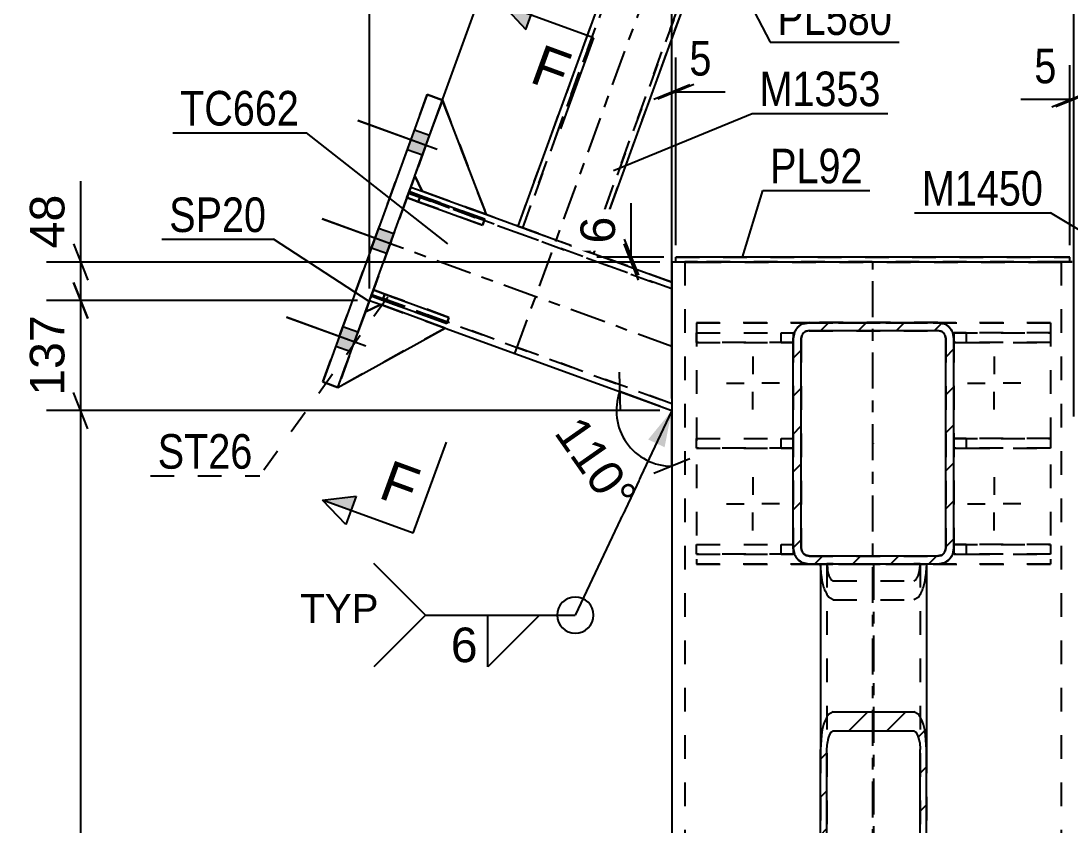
# Model space of a CAD drawing. Header units: millimetres. Extents: x -184 to 657, y -238 to 356.
# Drawn here: x 132.3 to 219.4, y 239.4 to 306 of the extents above; entities that cross this region are included whole.
import ezdxf

# ---------------------------------------------------------------- set-up
doc = ezdxf.new("R2010")
doc.units = ezdxf.units.MM
doc.linetypes.add('DXK_LINE_DOT2', pattern=[3.9198, 1.9599, -1.9599])
doc.linetypes.add('DXK_LINE_DOT3', pattern=[5.9187, 2.979, -0.9799, 0.9799, -0.9799])
doc.styles.add('Arial', font='ARIAL.TTF', dxfattribs={"height": 0.2})
doc.styles.add('Arial Narrow', font='ARIALN.TTF', dxfattribs={"height": 0.2})

# ---------------------------------------------------------------- blocks, each defined once
blk = doc.blocks.new('Part-284935071-4188 - 4113')
at = {"color": 7, "linetype": 'DXK_LINE_DOT2'}
for p, q in [((209.659, 271.446), (209.659, 271.447)), ((209.659, 271.447), (217.659, 271.445)), ((209.659, 271.447), (209.659, 270.646)), ((210.659, 271.445), (209.659, 271.446)), ((217.659, 271.445), (210.659, 271.445)), ((210.659, 271.445), (210.659, 270.645)), ((217.659, 271.445), (217.659, 270.645)), ((217.659, 270.645), (209.659, 270.647)), ((209.659, 270.646), (210.659, 270.645)), ((210.659, 270.645), (217.659, 270.645))]:
    blk.add_line(p, q, dxfattribs=at)
blk = doc.blocks.new('Bolt-284935071-4116 - 4113')
at = {"linetype": 'Continuous'}
for points in [[(165.594, 294.913), (166.187, 296.542), (164.934, 296.998), (164.341, 295.369)], [(165.594, 294.911), (166.187, 296.54), (164.934, 296.996), (164.341, 295.367)], [(165.594, 294.91), (166.187, 296.538), (164.934, 296.995), (164.341, 295.366)], [(162.63, 286.769), (163.223, 288.398), (161.97, 288.854), (161.377, 287.225)], [(162.63, 286.766), (163.223, 288.394), (161.97, 288.851), (161.377, 287.222)], [(159.666, 278.625), (160.258, 280.254), (159.006, 280.71), (158.413, 279.081)], [(159.666, 278.623), (160.258, 280.252), (159.006, 280.708), (158.413, 279.079)], [(159.666, 278.622), (160.258, 280.25), (159.006, 280.707), (158.413, 279.078)]]:
    blk.add_hatch(color=1, dxfattribs=at).paths.add_polyline_path(points)
at = {"color": 1, "linetype": 'Continuous'}
for p, q in [((166.83, 295.385), (160.252, 297.779)), ((166.83, 295.384), (160.252, 297.778)), ((166.83, 295.382), (160.252, 297.776)), ((166.187, 296.542), (164.934, 296.998)), ((166.187, 296.54), (164.934, 296.996)), ((166.187, 296.538), (164.934, 296.995)), ((165.594, 294.913), (164.341, 295.369)), ((165.594, 294.911), (164.341, 295.367)), ((165.594, 294.91), (164.341, 295.366)), ((163.866, 287.241), (157.288, 289.635)), ((163.866, 287.238), (157.288, 289.632)), ((163.223, 288.398), (161.97, 288.854)), ((163.223, 288.394), (161.97, 288.851)), ((162.63, 286.769), (161.377, 287.225)), ((162.63, 286.766), (161.377, 287.222)), ((160.902, 279.097), (154.324, 281.491)), ((160.902, 279.096), (154.324, 281.49)), ((160.902, 279.094), (154.324, 281.488)), ((160.258, 280.254), (159.006, 280.71)), ((160.258, 280.252), (159.006, 280.708)), ((160.258, 280.25), (159.006, 280.707)), ((159.666, 278.625), (158.413, 279.081)), ((159.666, 278.623), (158.413, 279.079)), ((159.666, 278.622), (158.413, 279.078))]:
    blk.add_line(p, q, dxfattribs=at)
blk = doc.blocks.new('Part-284935071-4130 - 4113')
at = {"color": 2, "linetype": 'Continuous'}
for p, q in [((219.275, 286.474), (186.608, 286.474)), ((186.608, 286.074), (186.608, 286.474)), ((219.275, 286.074), (219.275, 286.474)), ((186.608, 286.074), (187.336, 286.074)), ((219.275, 286.074), (218.547, 286.074))]:
    blk.add_line(p, q, dxfattribs=at)
at = {"color": 7, "linetype": 'DXK_LINE_DOT2'}
for p, q in [((186.608, 286.468), (219.275, 286.468)), ((186.608, 286.068), (186.608, 286.074)), ((186.608, 286.068), (186.608, 286.074)), ((219.275, 286.068), (186.608, 286.068)), ((218.547, 286.074), (187.336, 286.074)), ((219.275, 286.068), (219.275, 286.074)), ((219.275, 286.074), (219.275, 286.068))]:
    blk.add_line(p, q, dxfattribs=at)
blk = doc.blocks.new('Part-284935071-4145 - 4113')
at = {"color": 2, "linetype": 'Continuous'}
for p, q in [((166.006, 299.943), (157.341, 276.137)), ((158.594, 275.681), (167.258, 299.487)), ((167.258, 299.487), (166.006, 299.943)), ((167.258, 299.485), (167.258, 299.487)), ((164.979, 293.218), (164.637, 292.281)), ((161.217, 282.884), (160.876, 281.945)), ((157.341, 276.137), (158.594, 275.681)), ((157.341, 276.137), (157.341, 276.133)), ((157.341, 276.133), (157.343, 276.137)), ((158.594, 275.677), (157.341, 276.133)), ((158.594, 275.681), (158.594, 275.677)), ((158.594, 275.677), (158.595, 275.679))]:
    blk.add_line(p, q, dxfattribs=at)
at = {"color": 7, "linetype": 'DXK_LINE_DOT2'}
for p, q in [((157.343, 276.137), (166.006, 299.938)), ((167.258, 299.482), (164.979, 293.218)), ((166.006, 299.943), (166.006, 299.938)), ((166.006, 299.938), (167.258, 299.482)), ((167.258, 299.482), (167.258, 299.485)), ((164.637, 292.281), (161.217, 282.884)), ((160.876, 281.945), (158.595, 275.679))]:
    blk.add_line(p, q, dxfattribs=at)
blk = doc.blocks.new('Part-284935071-4210 - 4113')
at = {"color": 2, "linetype": 'Continuous'}
for p, q in [((162.155, 282.542), (160.874, 281.944)), ((162.155, 282.542), (162.155, 282.542)), ((167.48, 280.604), (162.155, 282.542)), ((158.594, 275.68), (167.48, 280.604)), ((167.48, 280.604), (167.48, 280.604)), ((158.594, 275.68), (158.594, 275.681)), ((158.594, 275.68), (158.594, 275.68))]:
    blk.add_line(p, q, dxfattribs=at)
at = {"color": 7, "linetype": 'DXK_LINE_DOT2'}
for p, q in [((160.874, 281.944), (162.155, 282.542)), ((162.155, 282.542), (167.48, 280.604)), ((158.594, 275.68), (160.874, 281.944)), ((158.594, 275.681), (160.874, 281.944)), ((160.874, 281.944), (160.874, 281.944)), ((167.48, 280.604), (158.594, 275.68))]:
    blk.add_line(p, q, dxfattribs=at)
blk = doc.blocks.new('Part-284935071-4214 - 4113')
at = {"color": 7, "linetype": 'DXK_LINE_DOT2'}
for p, q in [((162.155, 282.541), (160.874, 281.943)), ((160.874, 281.943), (162.155, 282.54)), ((162.155, 282.54), (162.155, 282.541)), ((162.155, 282.541), (167.479, 280.603)), ((162.155, 282.54), (167.48, 280.602)), ((158.594, 275.678), (160.874, 281.943)), ((158.594, 275.678), (160.874, 281.943)), ((160.874, 281.943), (160.874, 281.943)), ((167.48, 280.602), (158.594, 275.678))]:
    blk.add_line(p, q, dxfattribs=at)
at = {"color": 2, "linetype": 'Continuous'}
for p, q in [((158.594, 275.678), (167.48, 280.602)), ((167.479, 280.603), (167.48, 280.602)), ((167.48, 280.602), (167.48, 280.602)), ((158.594, 275.678), (158.594, 275.678))]:
    blk.add_line(p, q, dxfattribs=at)
blk = doc.blocks.new('Part-284935071-4151 - 4113')
at = {"color": 7, "linetype": 'DXK_LINE_DOT2'}
for p, q in [((188.326, 271.445), (196.326, 271.447)), ((188.326, 270.645), (188.326, 271.445)), ((188.326, 271.445), (195.326, 271.445)), ((195.326, 271.445), (196.326, 271.446)), ((195.326, 270.645), (195.326, 271.445)), ((196.326, 271.447), (196.326, 270.646)), ((196.326, 270.647), (188.326, 270.645)), ((188.326, 270.645), (195.326, 270.645)), ((195.326, 270.645), (196.326, 270.646)), ((196.326, 270.646), (196.326, 270.647))]:
    blk.add_line(p, q, dxfattribs=at)
blk = doc.blocks.new('Part-284935071-4152 - 4113')
at = {"color": 7, "linetype": 'DXK_LINE_DOT2'}
for p, q in [((188.326, 280.212), (196.326, 280.214)), ((188.326, 279.412), (188.326, 280.212)), ((188.326, 280.212), (195.326, 280.212)), ((196.326, 279.414), (188.326, 279.412)), ((188.326, 279.412), (195.326, 279.412)), ((195.326, 279.412), (195.326, 280.212)), ((195.326, 280.212), (196.326, 280.212)), ((195.326, 279.412), (196.326, 279.412)), ((196.326, 280.214), (196.326, 279.412)), ((196.326, 279.412), (196.326, 279.414))]:
    blk.add_line(p, q, dxfattribs=at)
blk = doc.blocks.new('Part-284935071-4153 - 4113')
at = {"color": 7, "linetype": 'DXK_LINE_DOT2'}
for p, q in [((209.659, 280.212), (209.659, 280.214)), ((209.659, 280.214), (217.659, 280.212)), ((209.659, 280.214), (209.659, 279.412)), ((210.659, 280.212), (209.659, 280.212)), ((217.659, 279.412), (209.659, 279.414)), ((209.659, 279.412), (210.659, 279.412)), ((217.659, 280.212), (210.659, 280.212)), ((210.659, 280.212), (210.659, 279.412)), ((210.659, 279.412), (217.659, 279.412)), ((217.659, 280.212), (217.659, 279.412))]:
    blk.add_line(p, q, dxfattribs=at)
blk = doc.blocks.new('Part-284935071-4220 - 4113')
at = {"color": 7, "linetype": 'DXK_LINE_DOT2'}
for p, q in [((167.258, 299.485), (164.978, 293.221)), ((164.978, 293.221), (167.258, 299.485)), ((167.258, 299.485), (167.258, 299.485)), ((167.258, 299.485), (170.901, 290.001)), ((164.978, 293.221), (164.978, 293.221)), ((165.576, 291.939), (164.978, 293.221)), ((170.901, 290.001), (165.576, 291.939))]:
    blk.add_line(p, q, dxfattribs=at)
at = {"color": 2, "linetype": 'Continuous'}
for p, q in [((170.901, 290.001), (167.258, 299.485)), ((164.978, 293.221), (165.576, 291.939)), ((165.576, 291.939), (170.901, 290.001)), ((165.576, 291.939), (165.576, 291.939)), ((170.901, 290.001), (170.901, 290.001))]:
    blk.add_line(p, q, dxfattribs=at)
blk = doc.blocks.new('Part-284935071-4169 - 4113')
at = {"color": 2, "linetype": 'Continuous'}
for p, q in [((186.275, 286.074), (186.275, 27)), ((186.275, 286.074), (186.437, 286.074)), ((186.437, 286.074), (186.608, 286.074)), ((187.336, 286.074), (187.592, 286.074)), ((187.592, 286.074), (188.408, 286.074)), ((188.408, 286.074), (217.475, 286.074)), ((217.475, 286.074), (218.291, 286.074)), ((218.547, 286.074), (218.291, 286.074)), ((219.446, 286.074), (219.275, 286.074))]:
    blk.add_line(p, q, dxfattribs=at)
at = {"color": 7, "linetype": 'DXK_LINE_DOT2'}
for p, q in [((186.437, 286.068), (186.275, 286.068)), ((186.9, 286.068), (186.437, 286.068)), ((186.608, 286.074), (186.9, 286.074)), ((186.9, 286.074), (187.336, 286.074)), ((187.592, 286.068), (186.9, 286.068)), ((187.341, 286.074), (187.341, 27)), ((187.423, 286.074), (187.341, 286.074)), ((187.341, 286.068), (187.423, 286.068)), ((187.654, 286.074), (187.423, 286.074)), ((187.423, 286.068), (187.654, 286.068)), ((188.408, 286.068), (187.592, 286.068)), ((188, 286.074), (187.654, 286.074)), ((187.654, 286.068), (188, 286.068)), ((188.408, 286.074), (188, 286.074)), ((188, 286.068), (188.408, 286.068)), ((188.408, 286.074), (217.475, 286.074)), ((188.408, 286.068), (217.475, 286.068)), ((188.408, 286.068), (217.475, 286.068)), ((217.883, 286.074), (217.475, 286.074)), ((217.475, 286.068), (217.883, 286.068)), ((218.291, 286.068), (217.475, 286.068)), ((218.229, 286.074), (217.883, 286.074)), ((217.883, 286.068), (218.229, 286.068)), ((218.46, 286.074), (218.229, 286.074)), ((218.229, 286.068), (218.46, 286.068)), ((218.983, 286.068), (218.291, 286.068)), ((218.541, 286.074), (218.46, 286.074)), ((218.46, 286.068), (218.541, 286.068)), ((218.541, 286.074), (218.541, 27)), ((218.983, 286.074), (218.547, 286.074)), ((219.275, 286.074), (218.983, 286.074)), ((219.446, 286.068), (218.983, 286.068))]:
    blk.add_line(p, q, dxfattribs=at)
at = {"color": 7, "linetype": 'DXK_LINE_DOT3'}
blk.add_line((202.941, 27), (202.941, 286.071), dxfattribs=at)
blk = doc.blocks.new('Bolt-284935071-4173 - 4113')
at = {"color": 1, "linetype": 'Continuous'}
for p, q in [((192.993, 278.245), (192.993, 276.78)), ((212.993, 278.245), (212.993, 276.78)), ((190.793, 276.045), (192.258, 276.045)), ((195.193, 276.045), (193.728, 276.045)), ((210.793, 276.045), (212.258, 276.045)), ((215.193, 276.045), (213.728, 276.045)), ((192.993, 273.845), (192.993, 275.31)), ((212.993, 273.845), (212.993, 275.31)), ((192.993, 268.245), (192.993, 266.78)), ((212.993, 268.245), (212.993, 266.78)), ((190.793, 266.045), (192.258, 266.045)), ((195.193, 266.045), (193.728, 266.045)), ((210.793, 266.045), (212.258, 266.045)), ((215.193, 266.045), (213.728, 266.045)), ((192.993, 263.845), (192.993, 265.31)), ((212.993, 263.845), (212.993, 265.31))]:
    blk.add_line(p, q, dxfattribs=at)
blk = doc.blocks.new('Part-284935071-4192 - 4113')
at = {"color": 7, "linetype": 'DXK_LINE_DOT2'}
for p, q in [((209.659, 262.679), (209.659, 262.68)), ((209.659, 262.68), (217.659, 262.679)), ((209.659, 262.68), (209.659, 261.879)), ((210.659, 262.679), (209.659, 262.679)), ((217.659, 262.679), (210.659, 262.679)), ((210.659, 262.679), (210.659, 261.879)), ((217.659, 262.679), (217.659, 261.879)), ((217.659, 261.879), (209.659, 261.88)), ((209.659, 261.879), (210.659, 261.879)), ((210.659, 261.879), (217.659, 261.879))]:
    blk.add_line(p, q, dxfattribs=at)
blk = doc.blocks.new('Part-284935071-4195 - 4113')
at = {"color": 7, "linetype": 'DXK_LINE_DOT2'}
for p, q in [((188.326, 262.679), (196.326, 262.68)), ((188.326, 261.879), (188.326, 262.679)), ((188.326, 262.679), (195.326, 262.679)), ((195.326, 261.879), (195.326, 262.679)), ((195.326, 262.679), (196.326, 262.679)), ((196.326, 262.68), (196.326, 261.879)), ((196.326, 261.88), (188.326, 261.879)), ((188.326, 261.879), (195.326, 261.879)), ((195.326, 261.879), (196.326, 261.879)), ((196.326, 261.879), (196.326, 261.88))]:
    blk.add_line(p, q, dxfattribs=at)
blk = doc.blocks.new('Part-284935071-4197 - 4113')
at = {"color": 7, "linetype": 'DXK_LINE_DOT2'}
for p, q in [((188.326, 281.045), (188.326, 261.045)), ((217.659, 281.045), (188.326, 281.045)), ((188.326, 281.045), (217.659, 281.045)), ((217.659, 281.045), (217.659, 261.045)), ((188.326, 261.045), (188.326, 261.045)), ((188.326, 261.045), (217.659, 261.045)), ((217.659, 261.045), (188.326, 261.045)), ((217.659, 261.045), (217.659, 261.045))]:
    blk.add_line(p, q, dxfattribs=at)
blk = doc.blocks.new('Part-284935071-4206 - 4113')
at = {"linetype": 'Continuous'}
h = blk.add_hatch(dxfattribs=at)
h.set_pattern_fill('', scale=0.7, style=0, pattern_type=0)
h.set_pattern_definition([(45, (196.3261, 262.3928), (-1.57154, 1.57154), [])])
h.paths.add_polyline_path([(196.326, 279.726), (196.326, 262.393), (196.428, 261.883), (196.717, 261.45), (197.149, 261.161), (197.659, 261.059), (208.326, 261.059), (208.836, 261.161), (209.269, 261.45), (209.558, 261.883), (209.659, 262.393), (209.659, 279.726), (209.558, 280.236), (209.269, 280.669), (208.836, 280.958), (208.326, 281.059), (197.659, 281.059), (197.149, 280.958), (196.717, 280.669), (196.428, 280.236)])
h.paths.add_polyline_path([(197.188, 280.198), (197.404, 280.342), (197.659, 280.393), (208.326, 280.393), (208.581, 280.342), (208.798, 280.198), (208.942, 279.981), (208.993, 279.726), (208.993, 262.393), (208.942, 262.138), (208.798, 261.921), (208.581, 261.777), (208.326, 261.726), (197.659, 261.726), (197.404, 261.777), (197.188, 261.921), (197.044, 262.138), (196.993, 262.393), (196.993, 279.726), (197.044, 279.981)])
at = {"color": 2, "linetype": 'Continuous'}
for p, q in [((197.659, 281.059), (197.149, 280.958)), ((197.404, 280.342), (197.659, 280.393)), ((197.659, 280.39), (197.404, 280.34)), ((197.659, 281.059), (208.326, 281.059)), ((197.659, 280.39), (197.659, 280.393)), ((197.659, 280.393), (208.326, 280.393)), ((197.659, 280.39), (208.326, 280.39)), ((208.836, 280.958), (208.326, 281.059)), ((208.326, 280.39), (208.326, 280.393)), ((208.326, 280.393), (208.581, 280.342)), ((208.581, 280.34), (208.326, 280.39)), ((196.428, 280.236), (196.326, 279.726)), ((196.326, 262.393), (196.326, 279.726)), ((196.993, 279.726), (197.044, 279.981)), ((196.993, 262.393), (196.993, 279.726)), ((208.942, 279.981), (208.993, 279.726)), ((208.993, 262.393), (208.993, 279.726)), ((209.659, 279.726), (209.558, 280.236)), ((209.659, 262.393), (209.659, 279.726)), ((196.326, 262.393), (196.428, 261.883)), ((197.044, 262.138), (196.993, 262.393)), ((208.993, 262.393), (208.942, 262.138)), ((209.558, 261.883), (209.659, 262.393)), ((197.149, 261.161), (197.659, 261.059)), ((197.659, 261.057), (197.149, 261.159)), ((197.659, 261.726), (197.404, 261.777)), ((197.659, 261.726), (208.326, 261.726)), ((208.581, 261.777), (208.326, 261.726)), ((208.326, 261.059), (208.836, 261.161)), ((208.836, 261.159), (208.326, 261.057)), ((197.659, 261.057), (197.659, 261.059)), ((197.659, 261.059), (208.326, 261.059)), ((197.659, 261.057), (198.593, 261.057)), ((208.326, 261.057), (207.393, 261.057)), ((208.326, 261.057), (208.326, 261.059))]:
    blk.add_line(p, q, dxfattribs=at)
at = {"color": 7, "linetype": 'DXK_LINE_DOT2'}
for p, q in [((197.149, 280.956), (197.659, 281.057)), ((197.659, 281.057), (197.659, 281.059)), ((197.659, 281.057), (208.326, 281.057)), ((208.326, 281.057), (208.326, 281.059)), ((208.326, 281.057), (208.836, 280.956)), ((196.326, 279.724), (196.428, 280.234)), ((196.326, 279.726), (196.326, 262.39)), ((197.044, 279.979), (196.993, 279.724)), ((196.993, 279.724), (196.993, 279.726)), ((196.993, 262.39), (196.993, 279.724)), ((197.044, 279.979), (197.044, 279.981)), ((208.942, 279.979), (208.942, 279.981)), ((208.993, 279.724), (208.942, 279.979)), ((208.993, 279.724), (208.993, 279.726)), ((208.993, 262.39), (208.993, 279.724)), ((209.558, 280.234), (209.659, 279.724)), ((209.659, 279.726), (209.659, 262.39)), ((196.428, 261.88), (196.326, 262.39)), ((196.993, 262.39), (196.993, 262.393)), ((196.993, 262.39), (197.044, 262.135)), ((208.942, 262.135), (208.993, 262.39)), ((208.993, 262.39), (208.993, 262.393)), ((209.659, 262.39), (209.558, 261.88)), ((209.659, 262.39), (209.659, 262.393)), ((196.428, 261.88), (196.428, 261.883)), ((197.404, 261.775), (197.659, 261.724)), ((197.659, 261.724), (197.659, 261.726)), ((197.659, 261.724), (208.326, 261.724)), ((208.326, 261.724), (208.581, 261.775)), ((208.326, 261.724), (208.326, 261.726)), ((209.558, 261.88), (209.558, 261.883)), ((207.393, 261.057), (198.593, 261.057))]:
    blk.add_line(p, q, dxfattribs=at)
at = {"color": 7, "linetype": 'DXK_LINE_DOT3'}
blk.add_line((202.993, 271.057), (202.993, 271.059), dxfattribs=at)
at = {"color": 2, "linetype": 'Continuous'}
for centre, radius, start, end in [((197.659, 279.726), 1.333, 112.5, 157.5), ((197.659, 279.726), 0.667, 112.5, 157.5), ((197.659, 279.724), 0.667, 112.5, 157.5), ((208.326, 279.726), 0.667, 22.5, 67.5), ((208.326, 279.724), 0.667, 22.5, 67.5), ((208.326, 279.726), 1.333, 22.5, 67.5), ((197.659, 262.393), 0.667, 202.5, 247.5), ((208.326, 262.393), 0.667, 292.5, 337.5), ((197.659, 262.393), 1.333, 202.5, 247.5), ((197.659, 262.39), 1.333, 202.5, 247.5), ((208.326, 262.393), 1.333, 292.5, 337.5), ((208.326, 262.39), 1.333, 292.5, 337.5)]:
    blk.add_arc(centre, radius, start, end, dxfattribs=at)
at = {"color": 7, "linetype": 'DXK_LINE_DOT2'}
for centre, radius, start, end in [((197.659, 279.724), 1.333, 112.5, 157.5), ((208.326, 279.724), 1.333, 22.5, 67.5), ((197.659, 262.39), 0.667, 202.5, 247.5), ((208.326, 262.39), 0.667, 292.5, 337.5)]:
    blk.add_arc(centre, radius, start, end, dxfattribs=at)
blk = doc.blocks.new('Part-284935071-4221 - 4113')
at = {"color": 7, "linetype": 'DXK_LINE_DOT2'}
for p, q in [((164.317, 291.402), (164.499, 291.903)), ((164.317, 291.401), (164.499, 291.902)), ((164.499, 291.903), (165.439, 291.561)), ((164.499, 291.902), (164.499, 291.903)), ((164.499, 291.902), (170.764, 289.623)), ((165.257, 291.06), (165.439, 291.561)), ((165.439, 291.561), (170.764, 289.623)), ((165.257, 291.06), (164.317, 291.402)), ((164.317, 291.402), (164.317, 291.401)), ((164.317, 291.401), (170.582, 289.122)), ((170.582, 289.122), (165.257, 291.06)), ((170.582, 289.122), (170.764, 289.623))]:
    blk.add_line(p, q, dxfattribs=at)
blk = doc.blocks.new('Part-284935071-4222 - 4113')
at = {"color": 7, "linetype": 'DXK_LINE_DOT2'}
for p, q in [((161.353, 283.258), (161.535, 283.759)), ((161.353, 283.257), (161.535, 283.758)), ((161.535, 283.759), (162.475, 283.418)), ((161.535, 283.758), (161.535, 283.759)), ((161.535, 283.758), (167.8, 281.479)), ((162.293, 282.916), (161.353, 283.258)), ((161.353, 283.258), (161.353, 283.257)), ((161.353, 283.257), (167.618, 280.978)), ((162.293, 282.916), (162.475, 283.418)), ((167.618, 280.978), (162.293, 282.916)), ((162.475, 283.418), (167.8, 281.479)), ((167.618, 280.978), (167.8, 281.479))]:
    blk.add_line(p, q, dxfattribs=at)
blk = doc.blocks.new('Part-284935071-4223 - 4113')
at = {"color": 2, "linetype": 'Continuous'}
for p, q in [((161.535, 283.763), (161.353, 283.262)), ((161.535, 283.763), (167.8, 281.481)), ((161.353, 283.262), (167.618, 280.98)), ((161.353, 283.26), (162.293, 282.918)), ((167.8, 281.481), (167.618, 280.98))]:
    blk.add_line(p, q, dxfattribs=at)
at = {"color": 7, "linetype": 'DXK_LINE_DOT2'}
for p, q in [((161.535, 283.762), (161.353, 283.26)), ((161.535, 283.762), (161.535, 283.763)), ((162.475, 283.419), (161.535, 283.762)), ((161.353, 283.262), (161.353, 283.26)), ((162.475, 283.419), (162.293, 282.918)), ((162.293, 282.918), (167.618, 280.98)), ((167.8, 281.481), (162.475, 283.419))]:
    blk.add_line(p, q, dxfattribs=at)
blk = doc.blocks.new('Part-284935071-4224 - 4113')
at = {"color": 7, "linetype": 'DXK_LINE_DOT2'}
for p, q in [((167.258, 299.484), (164.978, 293.219)), ((164.978, 293.219), (167.258, 299.484)), ((170.901, 289.999), (167.258, 299.484)), ((167.258, 299.484), (167.258, 299.484)), ((167.258, 299.484), (170.901, 289.999)), ((165.576, 291.937), (164.978, 293.219)), ((165.576, 291.937), (165.575, 291.939)), ((165.576, 291.937), (170.901, 289.999)), ((165.576, 291.937), (165.576, 291.937)), ((170.901, 289.999), (165.576, 291.937)), ((170.901, 289.999), (170.901, 289.999))]:
    blk.add_line(p, q, dxfattribs=at)
at = {"color": 2, "linetype": 'Continuous'}
for p in [(165.575, 291.939), (164.978, 293.219)]:
    blk.add_line(p, (164.978, 293.219), dxfattribs=at)
blk = doc.blocks.new('Part-284935071-4225 - 4113')
at = {"color": 2, "linetype": 'Continuous'}
for p, q in [((164.499, 291.906), (164.317, 291.405)), ((164.499, 291.906), (170.764, 289.625)), ((164.317, 291.405), (170.582, 289.124)), ((164.317, 291.404), (165.257, 291.062)), ((170.764, 289.625), (170.582, 289.124))]:
    blk.add_line(p, q, dxfattribs=at)
at = {"color": 7, "linetype": 'DXK_LINE_DOT2'}
for p, q in [((164.499, 291.905), (164.317, 291.404)), ((164.499, 291.905), (164.499, 291.906)), ((165.439, 291.563), (164.499, 291.905)), ((165.439, 291.563), (165.257, 291.062)), ((170.764, 289.625), (165.439, 291.563)), ((164.317, 291.405), (164.317, 291.404)), ((165.257, 291.062), (170.582, 289.124))]:
    blk.add_line(p, q, dxfattribs=at)
blk = doc.blocks.new('Part-284935071-4236 - 4113')
at = {"color": 7, "linetype": 'DXK_LINE_DOT2'}
for p, q in [((164.411, 291.66), (161.412, 283.422)), ((164.411, 291.662), (161.441, 283.503)), ((164.341, 291.469), (164.44, 291.74)), ((164.4, 291.633), (164.341, 291.47)), ((164.44, 291.742), (164.4, 291.633)), ((164.411, 291.662), (164.529, 291.987)), ((164.529, 291.986), (164.411, 291.66)), ((164.454, 291.78), (164.44, 291.742)), ((164.44, 291.74), (164.454, 291.778)), ((164.454, 291.78), (186.275, 283.838)), ((164.454, 291.778), (164.454, 291.78)), ((186.275, 283.836), (164.454, 291.778)), ((164.529, 291.987), (164.609, 292.205)), ((164.609, 292.203), (164.529, 291.986)), ((164.609, 292.205), (164.636, 292.281)), ((164.636, 292.279), (164.609, 292.203)), ((164.636, 292.279), (164.636, 292.281)), ((186.275, 284.404), (164.636, 292.279)), ((165.576, 291.939), (170.901, 290.001)), ((164.341, 291.47), (161.511, 283.695)), ((164.341, 291.469), (161.511, 283.693)), ((186.275, 284.405), (186.275, 273.762)), ((161.216, 282.884), (161.244, 282.96)), ((161.217, 282.884), (161.244, 282.959)), ((161.244, 282.96), (161.323, 283.178)), ((161.244, 282.96), (161.323, 283.176)), ((161.244, 282.959), (161.244, 282.96)), ((161.323, 283.178), (161.441, 283.503)), ((161.323, 283.176), (161.412, 283.422)), ((161.412, 283.423), (161.398, 283.385)), ((161.398, 283.384), (161.412, 283.422)), ((186.275, 274.331), (161.398, 283.385)), ((161.398, 283.385), (161.398, 283.384)), ((161.398, 283.384), (186.275, 274.329)), ((161.511, 283.695), (161.412, 283.423)), ((161.412, 283.422), (161.452, 283.53)), ((161.452, 283.53), (161.511, 283.693)), ((162.154, 282.541), (167.479, 280.603)), ((162.155, 282.542), (167.48, 280.604))]:
    blk.add_line(p, q, dxfattribs=at)
at = {"color": 2, "linetype": 'Continuous'}
for p, q in [((164.636, 292.281), (165.576, 291.939)), ((170.901, 290.001), (186.275, 284.405)), ((161.216, 282.884), (162.155, 282.542)), ((161.216, 282.882), (161.216, 282.884)), ((161.216, 282.882), (161.217, 282.884)), ((161.216, 282.882), (162.154, 282.541)), ((167.479, 280.603), (186.275, 273.762)), ((167.48, 280.604), (186.275, 273.763))]:
    blk.add_line(p, q, dxfattribs=at)
at = {"color": 7, "linetype": 'DXK_LINE_DOT3'}
blk.add_line((186.275, 279.083), (162.926, 287.582), dxfattribs=at)
blk = doc.blocks.new('Part-284935071-4237 - 4113')
at = {"color": 7, "linetype": 'DXK_LINE_DOT2'}
for p, q in [((197.659, 281.051), (197.149, 280.949)), ((197.149, 280.944), (197.659, 281.045)), ((197.404, 280.334), (197.659, 280.384)), ((197.659, 280.378), (197.404, 280.328)), ((197.659, 281.045), (197.659, 281.051)), ((208.326, 281.051), (197.659, 281.051)), ((197.659, 281.045), (208.326, 281.045)), ((197.659, 280.378), (197.659, 280.384)), ((197.659, 280.384), (208.326, 280.384)), ((197.659, 280.378), (208.326, 280.378)), ((208.326, 281.045), (208.326, 281.051)), ((208.836, 280.949), (208.326, 281.051)), ((208.326, 281.045), (208.836, 280.944)), ((208.326, 280.378), (208.326, 280.384)), ((208.326, 280.384), (208.581, 280.334)), ((208.581, 280.328), (208.326, 280.378)), ((196.428, 280.228), (196.326, 279.718)), ((196.326, 279.712), (196.428, 280.222)), ((196.326, 279.718), (196.326, 262.378)), ((196.993, 279.718), (197.044, 279.973)), ((197.044, 279.967), (196.993, 279.712)), ((196.993, 279.718), (196.993, 262.378)), ((197.044, 279.967), (197.044, 279.973)), ((208.942, 279.967), (208.942, 279.973)), ((208.942, 279.973), (208.993, 279.718)), ((208.993, 279.712), (208.942, 279.967)), ((208.993, 279.718), (208.993, 262.378)), ((209.659, 279.718), (209.558, 280.228)), ((209.558, 280.222), (209.659, 279.712)), ((209.659, 279.718), (209.659, 262.378)), ((196.326, 262.384), (196.428, 261.874)), ((196.428, 261.868), (196.326, 262.378)), ((197.044, 262.129), (196.993, 262.384)), ((196.993, 262.378), (197.044, 262.123)), ((208.993, 262.384), (208.942, 262.129)), ((208.942, 262.123), (208.993, 262.378)), ((209.558, 261.874), (209.659, 262.384)), ((209.659, 262.378), (209.558, 261.868)), ((196.428, 261.868), (196.428, 261.874)), ((197.149, 261.152), (197.659, 261.051)), ((197.659, 261.045), (197.149, 261.147)), ((197.659, 261.718), (197.404, 261.768)), ((197.404, 261.763), (197.659, 261.712)), ((197.659, 261.712), (197.659, 261.718)), ((197.659, 261.718), (208.326, 261.718)), ((197.659, 261.712), (208.326, 261.712)), ((208.581, 261.768), (208.326, 261.718)), ((208.326, 261.712), (208.581, 261.763)), ((208.326, 261.712), (208.326, 261.718)), ((208.326, 261.051), (208.836, 261.152)), ((208.836, 261.147), (208.326, 261.045)), ((209.558, 261.868), (209.558, 261.874)), ((197.659, 261.045), (197.659, 261.051)), ((197.659, 261.051), (208.326, 261.051)), ((197.659, 261.045), (208.326, 261.045)), ((208.326, 261.045), (208.326, 261.051))]:
    blk.add_line(p, q, dxfattribs=at)
at = {"color": 7, "linetype": 'DXK_LINE_DOT3'}
blk.add_line((202.993, 271.043), (202.993, 271.053), dxfattribs=at)
at = {"color": 7, "linetype": 'DXK_LINE_DOT2'}
for centre, radius, start, end in [((197.659, 279.718), 1.333, 112.5, 157.5), ((197.659, 279.712), 1.333, 112.5, 157.5), ((197.659, 279.718), 0.667, 112.5, 157.5), ((197.659, 279.712), 0.667, 112.5, 157.5), ((208.326, 279.718), 0.667, 22.5, 67.5), ((208.326, 279.712), 0.667, 22.5, 67.5), ((208.326, 279.718), 1.333, 22.5, 67.5), ((208.326, 279.712), 1.333, 22.5, 67.5), ((197.659, 262.384), 0.667, 202.5, 247.5), ((197.659, 262.378), 0.667, 202.5, 247.5), ((208.326, 262.384), 0.667, 292.5, 337.5), ((208.326, 262.378), 0.667, 292.5, 337.5), ((197.659, 262.384), 1.333, 202.5, 247.5), ((197.659, 262.378), 1.333, 202.5, 247.5), ((208.326, 262.384), 1.333, 292.5, 337.5), ((208.326, 262.378), 1.333, 292.5, 337.5)]:
    blk.add_arc(centre, radius, start, end, dxfattribs=at)
blk = doc.blocks.new('Part-284935071-4245 - 4113')
at = {"linetype": 'Continuous'}
h = blk.add_hatch(dxfattribs=at)
h.set_pattern_fill('', scale=0.7, style=0, pattern_type=0)
h.set_pattern_definition([(45, (198.5928, 226.0332), (-1.57154, 1.57154), [])])
h.paths.add_polyline_path([(198.593, 245.681), (198.593, 226.033), (198.674, 224.83), (198.905, 223.81), (199.251, 223.129), (199.659, 222.89), (206.326, 222.89), (206.734, 223.129), (207.08, 223.81), (207.312, 224.83), (207.393, 226.033), (207.393, 245.681), (207.312, 246.884), (207.08, 247.904), (206.734, 248.586), (206.326, 248.825), (199.659, 248.825), (199.251, 248.586), (198.905, 247.904), (198.674, 246.884)])
h.paths.add_polyline_path([(199.282, 246.793), (199.455, 247.134), (199.659, 247.253), (206.326, 247.253), (206.53, 247.134), (206.703, 246.793), (206.819, 246.283), (206.859, 245.681), (206.859, 226.033), (206.819, 225.432), (206.703, 224.922), (206.53, 224.581), (206.326, 224.461), (199.659, 224.461), (199.455, 224.581), (199.282, 224.922), (199.167, 225.432), (199.126, 226.033), (199.126, 245.681), (199.167, 246.283)])
at = {"color": 2, "linetype": 'Continuous'}
for p, q in [((198.593, 261.058), (198.674, 261.058)), ((198.593, 261.058), (198.593, 245.681)), ((198.674, 261.058), (198.905, 261.059)), ((198.905, 261.059), (199.251, 261.059)), ((199.251, 261.059), (199.659, 261.059)), ((199.659, 261.059), (206.326, 261.059)), ((206.326, 261.059), (206.734, 261.059)), ((206.734, 261.059), (207.08, 261.059)), ((207.08, 261.059), (207.312, 261.058)), ((207.312, 261.058), (207.393, 261.058)), ((207.393, 261.058), (207.393, 245.681)), ((199.659, 248.825), (199.251, 248.586)), ((199.659, 248.825), (206.326, 248.825)), ((206.734, 248.586), (206.326, 248.825)), ((199.455, 247.134), (199.659, 247.253)), ((199.659, 247.253), (206.326, 247.253)), ((206.326, 247.253), (206.53, 247.134)), ((198.674, 246.884), (198.593, 245.681)), ((207.393, 245.681), (207.312, 246.884)), ((198.593, 226.033), (198.593, 245.681)), ((199.126, 245.681), (199.167, 246.283)), ((199.126, 226.033), (199.126, 245.681)), ((206.819, 246.283), (206.859, 245.681)), ((206.859, 226.033), (206.859, 245.681)), ((207.393, 226.033), (207.393, 245.681)), ((198.593, 226.033), (198.674, 224.83)), ((199.167, 225.432), (199.126, 226.033)), ((206.859, 226.033), (206.819, 225.432)), ((207.312, 224.83), (207.393, 226.033)), ((199.659, 224.461), (199.455, 224.581)), ((206.53, 224.581), (206.326, 224.461)), ((199.659, 224.461), (206.326, 224.461)), ((199.251, 223.129), (199.659, 222.89)), ((199.659, 222.89), (206.326, 222.89)), ((206.326, 222.89), (206.734, 223.129))]:
    blk.add_line(p, q, dxfattribs=at)
at = {"color": 7, "linetype": 'DXK_LINE_DOT2'}
for p, q in [((198.593, 261.057), (198.593, 261.058)), ((198.593, 261.057), (198.604, 261.057)), ((199.138, 261.057), (198.604, 261.057)), ((198.674, 260.026), (198.604, 261.057)), ((199.126, 261.058), (199.126, 226.033)), ((199.167, 261.058), (199.126, 261.058)), ((199.126, 261.057), (199.138, 261.057)), ((199.138, 261.057), (199.167, 260.627)), ((199.282, 261.058), (199.167, 261.058)), ((199.455, 261.059), (199.282, 261.058)), ((199.659, 261.059), (199.455, 261.059)), ((199.659, 261.059), (206.326, 261.059)), ((206.53, 261.059), (206.326, 261.059)), ((206.703, 261.058), (206.53, 261.059)), ((206.819, 261.058), (206.703, 261.058)), ((206.859, 261.058), (206.819, 261.058)), ((206.819, 260.627), (206.848, 261.057)), ((206.848, 261.057), (206.859, 261.057)), ((207.381, 261.057), (206.848, 261.057)), ((206.859, 261.058), (206.859, 226.033)), ((207.381, 261.057), (207.312, 260.026)), ((207.393, 261.057), (207.381, 261.057)), ((207.393, 261.058), (207.393, 261.057)), ((199.455, 259.776), (199.659, 259.657)), ((199.659, 259.657), (206.326, 259.657)), ((206.326, 259.657), (206.53, 259.776)), ((199.659, 258.084), (199.251, 258.323)), ((199.659, 258.084), (206.326, 258.084)), ((206.734, 258.323), (206.326, 258.084)), ((198.593, 245.681), (198.593, 226.033)), ((207.393, 245.681), (207.393, 226.033))]:
    blk.add_line(p, q, dxfattribs=at)
at = {"color": 7, "linetype": 'DXK_LINE_DOT3'}
blk.add_line((202.993, 261.058), (202.993, 235.857), dxfattribs=at)
at = {"color": 7, "linetype": 'DXK_LINE_DOT2'}
for centre, radius, start, end in [((201, 260.775), 1.839, 184.59111, 212.87551), ((204.986, 260.775), 1.839, 327.12449, 355.40889), ((202.341, 260.32), 3.678, 184.59111, 212.87551), ((203.645, 260.32), 3.678, 327.12449, 355.40889)]:
    blk.add_arc(centre, radius, start, end, dxfattribs=at)
at = {"color": 2, "linetype": 'Continuous'}
for centre, radius, start, end in [((202.337, 246.59), 3.675, 147.1101, 175.40549), ((203.648, 246.59), 3.675, 4.59451, 32.8899), ((200.998, 246.136), 1.838, 147.1101, 175.40549), ((204.987, 246.136), 1.838, 4.59451, 32.8899), ((200.998, 225.579), 1.838, 184.59451, 212.8899), ((204.987, 225.579), 1.838, 327.1101, 355.40549), ((202.337, 225.125), 3.675, 184.59451, 212.8899), ((203.648, 225.125), 3.675, 327.1101, 355.40549)]:
    blk.add_arc(centre, radius, start, end, dxfattribs=at)
blk = doc.blocks.new('Part-284935071-4271 - 4113')
at = {"color": 7, "linetype": 'DXK_LINE_DOT3'}
blk.add_line((188.433, 320.227), (173.245, 278.5), dxfattribs=at)
at = {"color": 2, "linetype": 'Continuous'}
for p, q in [((173.535, 289.042), (181.88, 311.97)), ((179.8, 286.762), (188.145, 309.69))]:
    blk.add_line(p, q, dxfattribs=at)
at = {"color": 7, "linetype": 'DXK_LINE_DOT2'}
for p, q in [((173.535, 289.042), (181.88, 311.969)), ((182.256, 311.833), (173.909, 288.9)), ((173.911, 288.905), (182.256, 311.833)), ((181.88, 311.969), (181.88, 311.97)), ((181.88, 311.97), (181.937, 311.95)), ((181.937, 311.948), (181.88, 311.969)), ((181.937, 311.95), (182.1, 311.89)), ((182.1, 311.889), (181.937, 311.948)), ((182.1, 311.89), (182.344, 311.802)), ((182.285, 311.822), (182.1, 311.889)), ((182.256, 311.833), (182.256, 311.833)), ((182.256, 311.833), (182.285, 311.822)), ((182.285, 311.823), (182.256, 311.833)), ((182.366, 311.793), (182.285, 311.823)), ((182.285, 311.822), (182.366, 311.792)), ((182.488, 311.748), (182.285, 311.822)), ((182.344, 311.802), (182.632, 311.697)), ((182.488, 311.749), (182.366, 311.793)), ((182.366, 311.792), (182.488, 311.748)), ((182.488, 311.749), (187.537, 309.911)), ((182.488, 311.748), (187.393, 309.963)), ((182.488, 311.748), (187.537, 309.91)), ((182.632, 311.697), (187.393, 309.964)), ((187.393, 309.964), (187.681, 309.859)), ((187.659, 309.866), (187.393, 309.963)), ((187.659, 309.867), (187.537, 309.911)), ((187.537, 309.91), (187.68, 309.858)), ((187.74, 309.837), (187.659, 309.867)), ((187.925, 309.769), (187.659, 309.866)), ((187.68, 309.858), (187.74, 309.836)), ((187.681, 309.859), (187.925, 309.77)), ((187.769, 309.827), (187.74, 309.837)), ((187.74, 309.836), (187.769, 309.826)), ((187.769, 309.827), (179.422, 286.894)), ((179.424, 286.899), (187.769, 309.826)), ((179.8, 286.762), (188.145, 309.689)), ((187.769, 309.826), (187.769, 309.827)), ((187.925, 309.77), (188.087, 309.711)), ((188.087, 309.71), (187.925, 309.769)), ((188.087, 309.711), (188.145, 309.69)), ((188.145, 309.689), (188.087, 309.71)), ((188.145, 309.689), (188.145, 309.69)), ((173.533, 289.036), (173.535, 289.042)), ((173.533, 289.037), (173.535, 289.042)), ((173.533, 289.036), (173.533, 289.037)), ((173.59, 289.016), (173.533, 289.037)), ((173.533, 289.036), (173.59, 289.015)), ((173.753, 288.957), (173.59, 289.016)), ((173.59, 289.015), (173.753, 288.956)), ((173.997, 288.868), (173.753, 288.957)), ((173.753, 288.956), (173.997, 288.867)), ((173.909, 288.899), (173.911, 288.905)), ((173.909, 288.9), (173.909, 288.899)), ((173.909, 288.9), (173.938, 288.89)), ((173.938, 288.889), (173.909, 288.899)), ((173.938, 288.89), (174.019, 288.86)), ((174.019, 288.859), (173.938, 288.889)), ((174.285, 288.764), (173.997, 288.868)), ((173.997, 288.867), (174.141, 288.815)), ((174.019, 288.86), (174.141, 288.816)), ((174.141, 288.815), (174.019, 288.859)), ((174.141, 288.816), (179.19, 286.978)), ((174.141, 288.815), (179.046, 287.03)), ((174.141, 288.815), (179.19, 286.977)), ((174.285, 288.764), (179.046, 287.031)), ((179.334, 286.926), (179.046, 287.031)), ((179.046, 287.03), (179.334, 286.925)), ((179.19, 286.978), (179.312, 286.934)), ((179.312, 286.933), (179.19, 286.977)), ((179.312, 286.934), (179.393, 286.904)), ((179.393, 286.903), (179.312, 286.933)), ((179.578, 286.837), (179.334, 286.926)), ((179.334, 286.925), (179.578, 286.836)), ((179.393, 286.904), (179.422, 286.894)), ((179.422, 286.893), (179.393, 286.903)), ((179.422, 286.893), (179.424, 286.899)), ((179.422, 286.894), (179.422, 286.893)), ((179.741, 286.778), (179.578, 286.837)), ((179.578, 286.836), (179.741, 286.777)), ((179.798, 286.757), (179.741, 286.778)), ((179.741, 286.777), (179.798, 286.756)), ((179.798, 286.757), (179.8, 286.762)), ((179.798, 286.756), (179.8, 286.762)), ((179.798, 286.756), (179.798, 286.757))]:
    blk.add_line(p, q, dxfattribs=at)
blk = doc.blocks.new('StraightDimension-284935071-4352 - 4113')
at = {"color": 7, "linetype": 'Continuous'}
for p, q in [((186.275, 274.763), (186.275, 339.816)), ((219.608, 273.288), (219.608, 339.816)), ((187.775, 337.566), (184.775, 336.366)), ((186.275, 336.966), (219.608, 336.966)), ((218.108, 336.366), (221.108, 337.566))]:
    blk.add_line(p, q, dxfattribs=at)
at = {"color": 0}
blk.add_wipeout([(206.877, 337.716), (206.877, 341.916), (199.006, 341.916), (199.006, 337.716)], dxfattribs=at)
at = {"color": 3, "style": 'Arial'}
blk.add_text('500', height=2.8652, dxfattribs=at).set_placement((199.606, 338.316))
blk = doc.blocks.new('StraightDimension-284935071-9204 - 4113')
at = {"color": 7, "linetype": 'Continuous'}
for p, q in [((164.978, 293.221), (179.947, 334.347)), ((180.587, 331.719), (177.357, 331.618)), ((178.972, 331.669), (191.003, 327.289)), ((185.354, 311.769), (191.978, 329.968)), ((189.388, 327.239), (192.618, 327.34))]:
    blk.add_line(p, q, dxfattribs=at)
at = {"color": 0}
blk.add_wipeout([(188.942, 328.838), (190.379, 332.784), (182.983, 335.476), (181.546, 331.53)], dxfattribs=at)
at = {"color": 3, "style": 'Arial'}
blk.add_text('192', height=2.8652, rotation=-20.00196, dxfattribs=at).set_placement((182.315, 331.888))
blk = doc.blocks.new('AngleDimension-284935071-4285 - 4113')
at = {"color": 7, "linetype": 'Continuous'}
for p, q in [((181.901, 276.948), (182.003, 273.718)), ((185.335, 274.102), (181.952, 275.333)), ((181.952, 275.333), (186.275, 273.76)), ((186.275, 269.159), (186.275, 273.76)), ((187.775, 269.759), (184.775, 268.559))]:
    blk.add_line(p, q, dxfattribs=at)
blk.add_arc((186.275, 273.76), 4.6, 159.99999, 270, dxfattribs=at)
at = {"color": 0}
blk.add_wipeout([(181.045, 264.317), (184.486, 266.726), (179.053, 274.484), (175.613, 272.075)], dxfattribs=at)
at = {"color": 3, "style": 'Arial'}
blk.add_text('110°', height=2.8652, rotation=-54.99822, dxfattribs=at).set_placement((176.449, 271.927))
blk = doc.blocks.new('StraightDimension-284935071-4304 - 4113')
at = {"color": 7, "linetype": 'Continuous'}
for p, q in [((182.917, 286.474), (182.917, 290.948)), ((182.917, 286.474), (182.917, 290.948)), ((182.317, 287.974), (183.517, 284.974)), ((183.517, 284.571), (182.317, 287.571)), ((185.608, 286.474), (180.067, 286.474)), ((182.917, 286.071), (182.917, 286.474)), ((185.275, 286.071), (180.067, 286.071))]:
    blk.add_line(p, q, dxfattribs=at)
at = {"color": 0}
blk.add_wipeout([(182.167, 290.423), (177.967, 290.423), (177.967, 286.999), (182.167, 286.999)], dxfattribs=at)
at = {"color": 3, "style": 'Arial'}
blk.add_text('6', height=2.865, rotation=90.00021, dxfattribs=at).set_placement((181.567, 287.599))
blk = doc.blocks.new('StraightDimension-284935071-4322 - 4113')
at = {"color": 7, "linetype": 'Continuous'}
for p, q in [((219.275, 287.474), (219.275, 302.376)), ((219.608, 287.071), (219.608, 302.376)), ((219.275, 299.526), (215.197, 299.526)), ((219.275, 299.526), (215.197, 299.526)), ((217.775, 298.926), (220.775, 300.126)), ((221.108, 300.126), (218.108, 298.926)), ((219.275, 299.526), (219.608, 299.526))]:
    blk.add_line(p, q, dxfattribs=at)
at = {"color": 0}
blk.add_wipeout([(218.75, 300.276), (218.75, 304.476), (215.722, 304.476), (215.722, 300.276)], dxfattribs=at)
at = {"color": 3, "style": 'Arial Narrow'}
blk.add_text('5', height=2.863, dxfattribs=at).set_placement((216.322, 300.876))
blk = doc.blocks.new('StraightDimension-284935071-4362 - 4113')
at = {"color": 7, "linetype": 'Continuous'}
for p, q in [((161.216, 283.884), (161.216, 339.816)), ((186.275, 274.763), (186.275, 339.816)), ((162.716, 337.566), (159.716, 336.366)), ((161.216, 336.966), (186.275, 336.966)), ((184.775, 336.366), (187.775, 337.566))]:
    blk.add_line(p, q, dxfattribs=at)
at = {"color": 0}
blk.add_wipeout([(177.681, 337.716), (177.681, 341.916), (169.81, 341.916), (169.81, 337.716)], dxfattribs=at)
at = {"color": 3, "style": 'Arial'}
blk.add_text('376', height=2.8652, dxfattribs=at).set_placement((170.41, 338.316))
blk = doc.blocks.new('StraightDimension-284935071-4372 - 4113')
at = {"color": 7, "linetype": 'Continuous'}
for p, q in [((219.608, 273.288), (219.608, 339.816)), ((274.684, 253.244), (274.684, 339.816)), ((221.108, 337.566), (218.108, 336.366)), ((219.608, 336.966), (274.684, 336.966)), ((273.184, 336.366), (276.184, 337.566))]:
    blk.add_line(p, q, dxfattribs=at)
at = {"color": 0}
blk.add_wipeout([(251.082, 337.716), (251.082, 341.916), (243.211, 341.916), (243.211, 337.716)], dxfattribs=at)
at = {"color": 3, "style": 'Arial'}
blk.add_text('826', height=2.8652, dxfattribs=at).set_placement((243.811, 338.316))
blk = doc.blocks.new('StraightDimension-284935071-4425 - 4113')
at = {"color": 7, "linetype": 'Continuous'}
for p, q in [((136.678, 284.384), (137.878, 281.384)), ((160.216, 282.884), (134.428, 282.884)), ((137.278, 273.763), (137.278, 282.884)), ((137.878, 272.263), (136.678, 275.263)), ((185.275, 273.763), (134.428, 273.763))]:
    blk.add_line(p, q, dxfattribs=at)
at = {"color": 0}
blk.add_wipeout([(136.528, 282.259), (132.328, 282.259), (132.328, 274.388), (136.528, 274.388)], dxfattribs=at)
at = {"color": 3, "style": 'Arial'}
blk.add_text('137', height=2.8652, rotation=90.00021, dxfattribs=at).set_placement((135.928, 274.988))
blk = doc.blocks.new('StraightDimension-284935071-4433 - 4113')
at = {"color": 7, "linetype": 'Continuous'}
for p, q in [((137.278, 286.071), (137.278, 292.768)), ((137.278, 286.071), (137.278, 292.768)), ((136.678, 287.571), (137.878, 284.571)), ((185.275, 286.071), (134.428, 286.071)), ((137.278, 282.884), (137.278, 286.071)), ((137.878, 281.384), (136.678, 284.384)), ((160.216, 282.884), (134.428, 282.884))]:
    blk.add_line(p, q, dxfattribs=at)
at = {"color": 0}
blk.add_wipeout([(136.528, 292.243), (132.328, 292.243), (132.328, 286.596), (136.528, 286.596)], dxfattribs=at)
at = {"color": 3, "style": 'Arial'}
blk.add_text('48', height=2.8652, rotation=90.00021, dxfattribs=at).set_placement((135.928, 287.196))
blk = doc.blocks.new('StraightDimension-284935071-4439 - 4113')
at = {"color": 7, "linetype": 'Continuous'}
for p, q in [((137.878, 272.263), (136.678, 275.263)), ((185.275, 273.763), (134.428, 273.763)), ((137.278, 61.18), (137.278, 273.763))]:
    blk.add_line(p, q, dxfattribs=at)
blk = doc.blocks.new('StraightDimension-284935071-4505 - 4113')
at = {"color": 7, "linetype": 'Continuous'}
for p, q in [((186.275, 287.068), (186.275, 303.014)), ((186.608, 287.474), (186.608, 303.014)), ((184.775, 299.564), (187.775, 300.764)), ((188.108, 300.764), (185.108, 299.564)), ((186.275, 300.164), (186.608, 300.164)), ((186.608, 300.164), (190.686, 300.164)), ((186.608, 300.164), (190.686, 300.164))]:
    blk.add_line(p, q, dxfattribs=at)
at = {"color": 0}
blk.add_wipeout([(190.161, 300.914), (190.161, 305.114), (187.133, 305.114), (187.133, 300.914)], dxfattribs=at)
at = {"color": 3, "style": 'Arial Narrow'}
blk.add_text('5', height=2.863, dxfattribs=at).set_placement((187.733, 301.514))
blk = doc.blocks.new('Mark-284935071-4126 - 4113')
at = {"color": 30, "linetype": 'Continuous'}
for p, q in [((192.127, 286.474), (193.82, 291.99)), ((193.82, 291.99), (202.696, 291.99))]:
    blk.add_line(p, q, dxfattribs=at)
at = {"color": 0}
blk.add_wipeout([(202.096, 292.59), (202.096, 295.59), (194.42, 295.59), (194.42, 292.59)], dxfattribs=at)
blk.add_wipeout([(202.096, 292.59), (202.096, 295.59), (194.42, 295.59), (194.42, 292.59)], dxfattribs=at)
at = {"color": 3, "style": 'Arial Narrow'}
blk.add_text('PL92', height=2.8633, dxfattribs=at).set_placement((194.42, 292.59))
blk = doc.blocks.new('Mark-284935071-4141 - 4113')
at = {"color": 30, "linetype": 'Continuous'}
for p in [(144.013, 287.954), (161.182, 282.788)]:
    blk.add_line(p, (153.252, 287.954), dxfattribs=at)
at = {"color": 0}
blk.add_wipeout([(152.652, 288.554), (152.652, 291.554), (144.613, 291.554), (144.613, 288.554)], dxfattribs=at)
blk.add_wipeout([(152.652, 288.554), (152.652, 291.554), (144.613, 291.554), (144.613, 288.554)], dxfattribs=at)
at = {"color": 3, "style": 'Arial Narrow'}
blk.add_text('SP20', height=2.8633, dxfattribs=at).set_placement((144.613, 288.554))
blk = doc.blocks.new('Mark-284935071-10708 - 4113')
at = {"color": 30, "linetype": 'Continuous'}
for p, q in [((181.44, 293.652), (192.938, 298.381)), ((192.938, 298.381), (204.19, 298.381))]:
    blk.add_line(p, q, dxfattribs=at)
at = {"color": 0}
blk.add_wipeout([(203.59, 298.981), (203.59, 301.981), (193.538, 301.981), (193.538, 298.981)], dxfattribs=at)
blk.add_wipeout([(203.59, 298.981), (203.59, 301.981), (193.538, 301.981), (193.538, 298.981)], dxfattribs=at)
at = {"color": 3, "style": 'Arial Narrow'}
blk.add_text('M1353', height=2.8633, dxfattribs=at).set_placement((193.538, 298.981))
blk = doc.blocks.new('Mark-284935071-4182 - 4113')
at = {"color": 30, "linetype": 'Continuous'}
for p, q in [((192.062, 308.802), (194.424, 304.278)), ((194.424, 304.278), (205.128, 304.278))]:
    blk.add_line(p, q, dxfattribs=at)
at = {"color": 0}
blk.add_wipeout([(204.528, 304.878), (204.528, 307.878), (195.024, 307.878), (195.024, 304.878)], dxfattribs=at)
blk.add_wipeout([(204.528, 304.878), (204.528, 307.878), (195.024, 307.878), (195.024, 304.878)], dxfattribs=at)
at = {"color": 3, "style": 'Arial Narrow'}
blk.add_text('PL580', height=2.8633, dxfattribs=at).set_placement((195.024, 304.878))
blk = doc.blocks.new('Mark-284935071-4226 - 4113')
at = {"color": 30, "linetype": 'Continuous'}
for p in [(206.402, 290.147), (234.602, 280.027)]:
    blk.add_line(p, (217.653, 290.147), dxfattribs=at)
at = {"color": 0}
blk.add_wipeout([(217.053, 290.747), (217.053, 293.747), (207.002, 293.747), (207.002, 290.747)], dxfattribs=at)
blk.add_wipeout([(217.053, 290.747), (217.053, 293.747), (207.002, 293.747), (207.002, 290.747)], dxfattribs=at)
at = {"color": 3, "style": 'Arial Narrow'}
blk.add_text('M1450', height=2.8633, dxfattribs=at).set_placement((207.002, 290.747))
blk = doc.blocks.new('Mark-284935071-4232 - 4113')
at = {"color": 30, "linetype": 'Continuous'}
for p in [(144.915, 296.776), (167.695, 287.58)]:
    blk.add_line(p, (155.98, 296.776), dxfattribs=at)
at = {"color": 0}
blk.add_wipeout([(155.38, 297.376), (155.38, 300.376), (145.515, 300.376), (145.515, 297.376)], dxfattribs=at)
blk.add_wipeout([(155.38, 297.376), (155.38, 300.376), (145.515, 300.376), (145.515, 297.376)], dxfattribs=at)
at = {"color": 3, "style": 'Arial Narrow'}
blk.add_text('TC662', height=2.8633, dxfattribs=at).set_placement((145.515, 297.376))
blk = doc.blocks.new('SectionMark-284935071-4567 - 4113')
at = {"linetype": 'Continuous'}
for points in [[(174.603, 306.508), (174.176, 305.333), (172.254, 307.363)], [(160.106, 266.677), (159.678, 265.502), (157.329, 266.357)]]:
    blk.add_hatch(color=6, dxfattribs=at).paths.add_polyline_path(points)
at = {"color": 6, "linetype": 'Continuous'}
for p, q in [((172.254, 307.363), (175.031, 307.682)), ((172.254, 307.363), (174.176, 305.333)), ((174.176, 305.333), (175.031, 307.682)), ((157.329, 266.357), (160.106, 266.677)), ((159.251, 264.327), (157.329, 266.357)), ((160.106, 266.677), (159.251, 264.327))]:
    blk.add_line(p, q, dxfattribs=at)
at = {"color": 0, "linetype": 'Continuous'}
for points in [[(177.036, 300.035), (178.233, 303.324), (175.555, 304.299), (174.358, 301.01)], [(164.506, 265.607), (165.703, 268.896), (163.024, 269.871), (161.827, 266.582)]]:
    blk.add_wipeout(points, dxfattribs=at)
at = {"color": 6, "linetype": 'Continuous'}
for p, q in [((179.772, 304.627), (172.254, 307.363)), ((179.772, 304.627), (177.035, 297.109)), ((164.847, 263.621), (167.583, 271.138)), ((164.847, 263.621), (157.329, 266.357))]:
    blk.add_line(p, q, dxfattribs=at)
at = {"color": 3, "linetype": 'Continuous', "style": 'Arial'}
for p in [(174.358, 301.01), (161.827, 266.582)]:
    blk.add_text('F', height=3.343, rotation=-20.00196, dxfattribs=at).set_placement(p)
blk = doc.blocks.new('WeldMark-284935071-4569 - 4113')
at = {"linetype": 'Continuous'}
blk.add_hatch(color=30, dxfattribs=at).paths.add_polyline_path([(184.316, 271.371), (186.275, 273.763), (185.672, 270.73)])
at = {"color": 30, "linetype": 'Continuous'}
for p in [(186.275, 273.763), (165.852, 256.824)]:
    blk.add_line(p, (178.275, 256.824), dxfattribs=at)
at = {"color": 3, "linetype": 'Continuous'}
for p, q in [((165.852, 256.824), (161.566, 261.11)), ((165.852, 256.824), (161.566, 252.538)), ((171.033, 256.824), (175.318, 256.824)), ((175.318, 256.824), (171.033, 252.538)), ((171.033, 252.538), (171.033, 256.824))]:
    blk.add_line(p, q, dxfattribs=at)
for start, end in [(90, 270), (270, 90)]:
    blk.add_arc((178.275, 256.824), 1.5, start, end, dxfattribs=at)
at = {"color": 0}
blk.add_wipeout([(170.375, 252.724), (170.375, 256.124), (167.752, 256.124), (167.752, 252.724)], dxfattribs=at)
at = {"color": 3, "style": 'Arial'}
blk.add_text('6', height=2.865, dxfattribs=at).set_placement((167.952, 252.924))
at = {"color": 0, "linetype": 'Continuous'}
blk.add_wipeout([(161.952, 256.174), (161.952, 258.674), (155.472, 258.674), (155.472, 256.174)], dxfattribs=at)
blk.add_wipeout([(161.952, 256.174), (161.952, 258.674), (155.472, 258.674), (155.472, 256.174)], dxfattribs=at)
at = {"color": 3, "linetype": 'Continuous', "style": 'Arial'}
blk.add_text('TYP', height=2.3877, dxfattribs=at).set_placement((155.472, 256.174))
blk = doc.blocks.new('Mark-284935071-14091 - 4113')
at = {"color": 30, "linetype": 'DXK_LINE_DOT2'}
for p in [(162.722, 283.158), (143.061, 268.352)]:
    blk.add_line(p, (152.115, 268.352), dxfattribs=at)
at = {"color": 0}
blk.add_wipeout([(151.515, 268.952), (151.515, 271.952), (143.661, 271.952), (143.661, 268.952)], dxfattribs=at)
blk.add_wipeout([(151.515, 268.952), (151.515, 271.952), (143.661, 271.952), (143.661, 268.952)], dxfattribs=at)
at = {"color": 3, "style": 'Arial Narrow'}
blk.add_text('ST26', height=2.8633, dxfattribs=at).set_placement((143.661, 268.952))

msp = doc.modelspace()

# ---------------------------------------------------------------- block references
for name in ['Part-284935071-4271 - 4113', 'Part-284935071-4145 - 4113', 'Part-284935071-4220 - 4113', 'Part-284935071-4224 - 4113', 'Bolt-284935071-4116 - 4113', 'Part-284935071-4236 - 4113', 'Part-284935071-4225 - 4113', 'Part-284935071-4221 - 4113', 'Part-284935071-4130 - 4113', 'Part-284935071-4169 - 4113', 'Part-284935071-4223 - 4113', 'Part-284935071-4222 - 4113', 'Part-284935071-4210 - 4113', 'Part-284935071-4214 - 4113', 'Part-284935071-4197 - 4113', 'Part-284935071-4206 - 4113', 'Part-284935071-4237 - 4113', 'Part-284935071-4152 - 4113', 'Part-284935071-4153 - 4113', 'Bolt-284935071-4173 - 4113', 'Part-284935071-4151 - 4113', 'Part-284935071-4188 - 4113', 'Part-284935071-4195 - 4113', 'Part-284935071-4192 - 4113', 'Part-284935071-4245 - 4113']:
    msp.add_blockref(name, (0, 0))

# ---------------------------------------------------------------- next in the draw order: block references
msp.add_blockref('StraightDimension-284935071-4352 - 4113', (0, 0))

# ---------------------------------------------------------------- next in the draw order: block references
for name in ['StraightDimension-284935071-9204 - 4113', 'StraightDimension-284935071-4322 - 4113', 'StraightDimension-284935071-4304 - 4113', 'AngleDimension-284935071-4285 - 4113']:
    msp.add_blockref(name, (0, 0))

# ---------------------------------------------------------------- next in the draw order: block references
for name in ['StraightDimension-284935071-4362 - 4113', 'StraightDimension-284935071-4372 - 4113', 'Mark-284935071-4182 - 4113', 'Mark-284935071-4126 - 4113']:
    msp.add_blockref(name, (0, 0))

# ---------------------------------------------------------------- next in the draw order: block references
for name in ['Mark-284935071-4226 - 4113', 'StraightDimension-284935071-4425 - 4113']:
    msp.add_blockref(name, (0, 0))

# ---------------------------------------------------------------- next in the draw order: block references
for name in ['StraightDimension-284935071-4433 - 4113', 'StraightDimension-284935071-4439 - 4113']:
    msp.add_blockref(name, (0, 0))

# ---------------------------------------------------------------- next in the draw order: block references
for name in ['StraightDimension-284935071-4505 - 4113', 'Mark-284935071-4141 - 4113']:
    msp.add_blockref(name, (0, 0))

# ---------------------------------------------------------------- next in the draw order: block references
for name in ['Mark-284935071-10708 - 4113', 'Mark-284935071-4232 - 4113']:
    msp.add_blockref(name, (0, 0))

# ---------------------------------------------------------------- next in the draw order: block references
msp.add_blockref('SectionMark-284935071-4567 - 4113', (0, 0))

# ---------------------------------------------------------------- next in the draw order: block references
msp.add_blockref('WeldMark-284935071-4569 - 4113', (0, 0))

# ---------------------------------------------------------------- next in the draw order: block references
msp.add_blockref('Mark-284935071-14091 - 4113', (0, 0))

doc.saveas('drawing.dxf')
